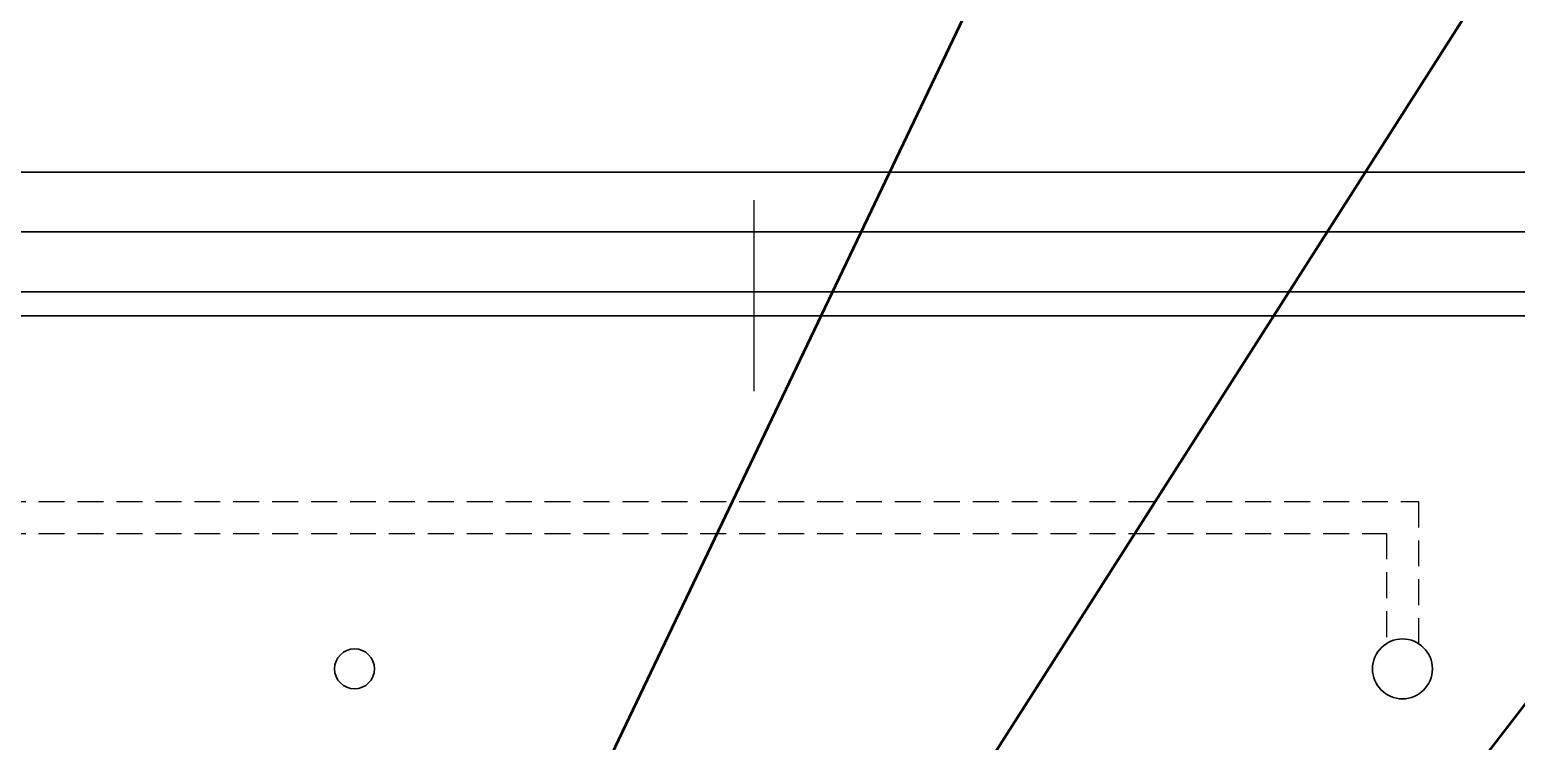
# Model space of a CAD drawing. Header units: millimetres. Extents: x 126854 to 137041, y -144259 to -137812.
# Drawn here: x 129265.3 to 129637.7, y -138778.5 to -138600.3 of the extents above; entities that cross this region are included whole.
import ezdxf

# ---------------------------------------------------------------- set-up
doc = ezdxf.new("R2010")
doc.units = ezdxf.units.MM
doc.header["$LTSCALE"] = 13
for name, pattern in [('CENTER', [50.8, 31.75, -6.35, 6.35, -6.35]), ('CENTER2', [1.125, 0.75, -0.125, 0.125, -0.125]), ('DASHED', [0.75, 0.5, -0.25])]:
    doc.linetypes.add(name, pattern=pattern)
for name, color, linetype in [('3中心线层', 1, 'CENTER'), ('4虚线层', 6, 'DASHED'), ('粗实线', 4, 'Continuous')]:
    doc.layers.add(name, color=color, linetype=linetype)

msp = doc.modelspace()

# ---------------------------------------------------------------- linework, layer by layer
at = {"layer": '3中心线层', "linetype": 'CENTER2', "lineweight": -3, "ltscale": 10}
msp.add_line((129446.69, -138643.035), (129446.69, -138690.831), dxfattribs=at)
at = {"layer": '4虚线层'}
for p, q in [((129160.309, -138718.433), (129613.184, -138718.433)), ((129613.184, -138718.433), (129613.184, -138754.021)), ((129160.309, -138726.433), (129605.184, -138726.433)), ((129605.184, -138726.433), (129605.184, -138754.021))]:
    msp.add_line(p, q, dxfattribs=at)
at = {"layer": '粗实线', "lineweight": 50}
for p, q in [((129251.69, -139273.853), (129850.681, -138495.215)), ((129372.022, -138992.843), (129689.78, -138495.215)), ((129377.134, -138852.941), (129547.969, -138495.215))]:
    msp.add_line(p, q, dxfattribs=at)
at = {"layer": '粗实线', "lineweight": 30}
for p, q in [((129711.69, -138635.948), (127981.69, -138635.948)), ((129711.69, -138650.948), (127981.69, -138650.948)), ((129711.69, -138665.948), (129080.059, -138665.948)), ((129711.69, -138671.948), (129080.059, -138671.948))]:
    msp.add_line(p, q, dxfattribs=at)
for centre, radius in [((129609.184, -138760.365), 7.5), ((129346.69, -138760.365), 5)]:
    msp.add_circle(centre, radius, dxfattribs=at)

doc.saveas('drawing.dxf')
